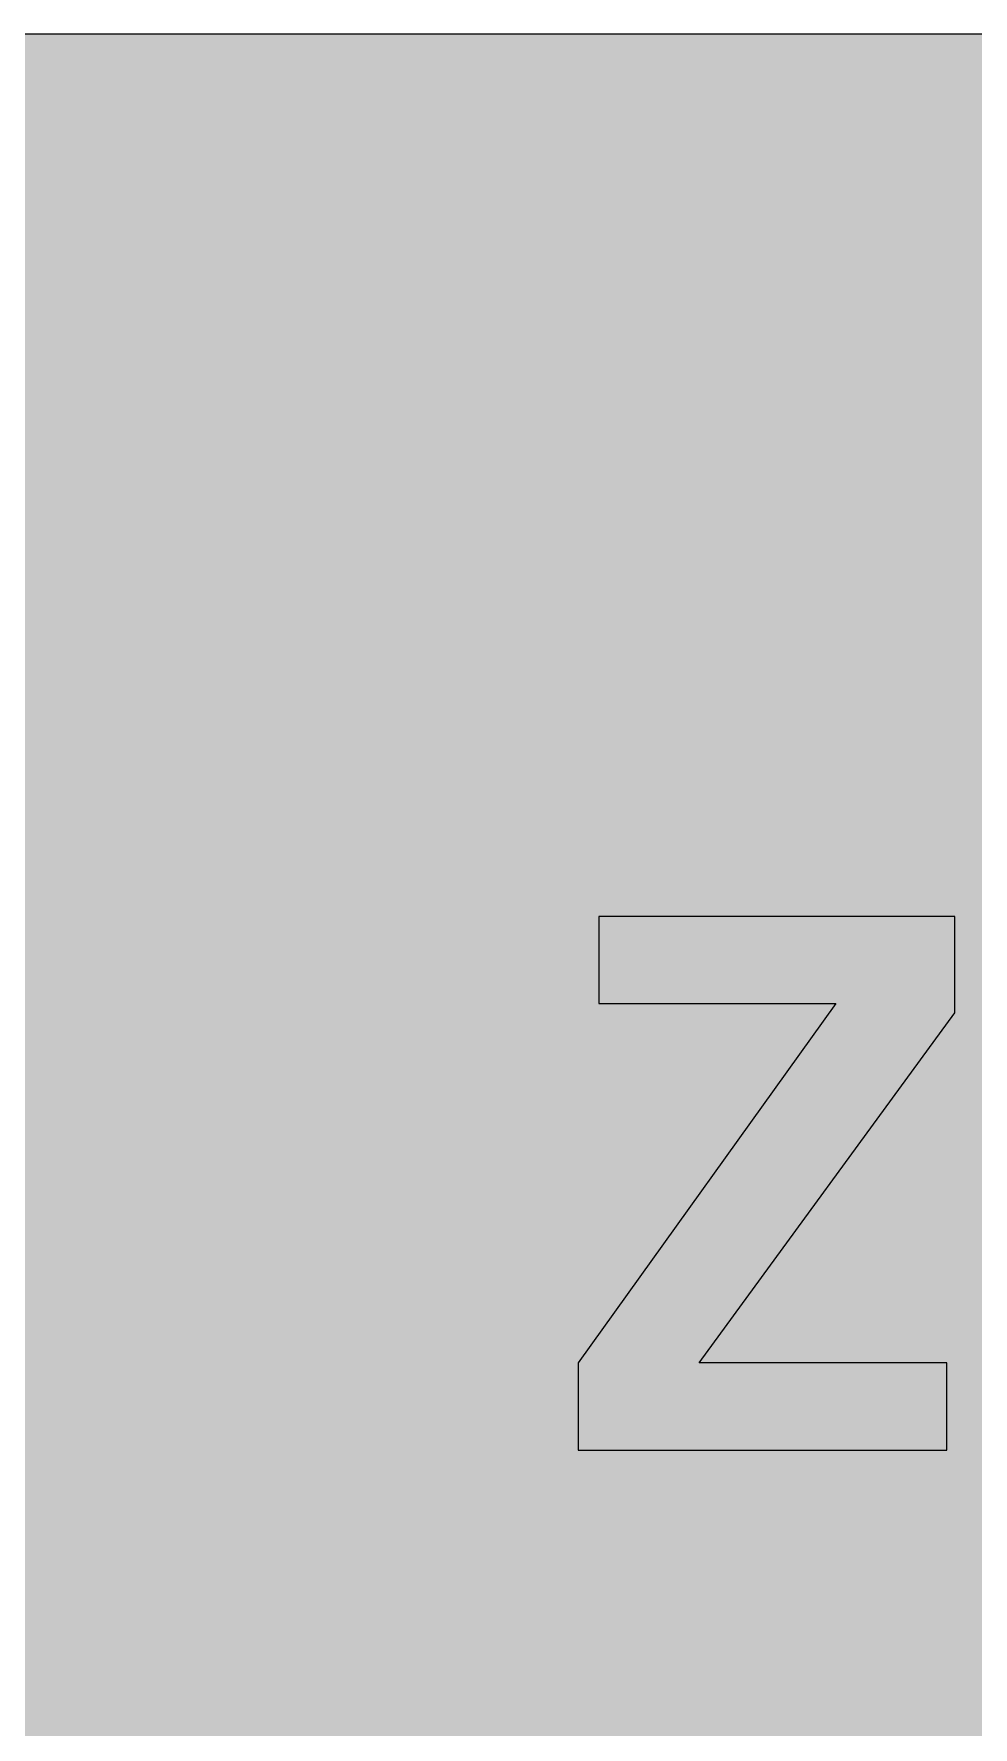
# Model space of a CAD drawing. Header units: millimetres. Extents: x 0 to 212, y 0 to 116.
# Drawn here: x 51.1 to 83.4, y 58.3 to 116.5 of the extents above; entities that cross this region are included whole.
import ezdxf

# ---------------------------------------------------------------- set-up
doc = ezdxf.new("R2010")
doc.units = ezdxf.units.MM

msp = doc.modelspace()

# ---------------------------------------------------------------- hatches: boundary and pattern name
for color, points in [(254, [(14.1633, 0.0536), (13.9878, 0.0533), (13.8125, 0.0559), (13.6373, 0.061), (13.462, 0.0686), (13.2893, 0.0787), (13.114, 0.0914), (12.9413, 0.1041), (12.7686, 0.1219), (12.5959, 0.1397), (12.4231, 0.16), (12.2504, 0.1829), (12.0777, 0.2057), (11.9075, 0.2337), (11.7373, 0.2616), (11.5672, 0.2921), (11.397, 0.3251), (11.2268, 0.3607), (11.0592, 0.3988), (10.8915, 0.4369), (10.7239, 0.4775), (10.5562, 0.5207), (10.3886, 0.5664), (10.2235, 0.6121), (10.0584, 0.6629), (9.8933, 0.7137), (9.7307, 0.7671), (9.5682, 0.8204), (9.4056, 0.8788), (9.2431, 0.9373), (9.083, 0.9982), (8.923, 1.0617), (8.763, 1.1252), (8.6055, 1.1938), (8.4455, 1.2624), (8.2906, 1.331), (8.1331, 1.4046), (7.9781, 1.4783), (7.8232, 1.5545), (7.6708, 1.6332), (7.5184, 1.7145), (7.366, 1.7958), (7.2161, 1.8796), (7.0663, 1.966), (6.919, 2.0523), (6.7716, 2.1438), (6.6243, 2.2352), (6.4795, 2.3266), (6.3348, 2.4232), (6.19, 2.5197), (6.0477, 2.6187), (5.908, 2.7178), (5.7683, 2.8194), (5.6286, 2.9235), (5.4915, 3.0302), (5.3543, 3.1369), (5.2197, 3.2461), (5.0851, 3.3579), (4.953, 3.4722), (4.8209, 3.5865), (4.6914, 3.7033), (4.5644, 3.8202), (4.4348, 3.9395), (4.3104, 4.0615), (4.1859, 4.1859), (4.0615, 4.3104), (3.9395, 4.4348), (3.8202, 4.5618), (3.7033, 4.6914), (3.5865, 4.8209), (3.4722, 4.953), (3.3579, 5.0851), (3.2487, 5.2197), (3.1369, 5.3543), (3.0302, 5.4915), (2.9235, 5.6286), (2.8194, 5.7683), (2.7178, 5.908), (2.6187, 6.0477), (2.5197, 6.19), (2.4232, 6.3348), (2.3266, 6.477), (2.2352, 6.6243), (2.1438, 6.7691), (2.0523, 6.919), (1.966, 7.0663), (1.8796, 7.2161), (1.7958, 7.366), (1.7145, 7.5184), (1.6332, 7.6708), (1.5545, 7.8232), (1.4783, 7.9781), (1.4046, 8.1331), (1.331, 8.2906), (1.2598, 8.4455), (1.1913, 8.603), (1.1252, 8.763), (1.0592, 8.923), (0.9982, 9.083), (0.9373, 9.2431), (0.8763, 9.4056), (0.8204, 9.5682), (0.7645, 9.7307), (0.7112, 9.8933), (0.6604, 10.0584), (0.6121, 10.2235), (0.5639, 10.3911), (0.5207, 10.5562), (0.4775, 10.7239), (0.4343, 10.8915), (0.3962, 11.0592), (0.3607, 11.2268), (0.3251, 11.397), (0.2921, 11.5672), (0.2616, 11.7373), (0.2311, 11.9075), (0.2057, 12.0802), (0.1803, 12.2504), (0.1575, 12.4231), (0.1372, 12.5959), (0.1194, 12.7686), (0.1041, 12.9413), (0.0889, 13.1166), (0.0787, 13.2893), (0.0686, 13.4645), (0.061, 13.6373), (0.0559, 13.8125), (0.0508, 13.9878), (0.0508, 14.163), (0.0522, 102.3592), (0.0508, 102.5322), (0.0559, 102.7074), (0.061, 102.8827), (0.0686, 103.058), (0.0787, 103.2307), (0.0889, 103.4059), (0.1041, 103.5787), (0.1194, 103.7514), (0.1372, 103.9241), (0.1575, 104.0968), (0.1803, 104.2695), (0.2057, 104.4423), (0.2311, 104.6124), (0.2616, 104.7826), (0.2921, 104.9528), (0.3251, 105.123), (0.3607, 105.2932), (0.3962, 105.4608), (0.4343, 105.6284), (0.4775, 105.7961), (0.5207, 105.9637), (0.5639, 106.1314), (0.6121, 106.2965), (0.6604, 106.4616), (0.7112, 106.6267), (0.7645, 106.7892), (0.8204, 106.9518), (0.8763, 107.1143), (0.9373, 107.2769), (0.9982, 107.4369), (1.0592, 107.5969), (1.1252, 107.757), (1.1913, 107.9144), (1.2598, 108.0745), (1.331, 108.2294), (1.4046, 108.3869), (1.4783, 108.5418), (1.5545, 108.6968), (1.6332, 108.8492), (1.7145, 109.0016), (1.7958, 109.154), (1.8796, 109.3038), (1.966, 109.4537), (2.0523, 109.601), (2.1438, 109.7483), (2.2352, 109.8956), (2.3266, 110.0404), (2.4232, 110.1852), (2.5197, 110.33), (2.6187, 110.4722), (2.7178, 110.6119), (2.8194, 110.7516), (2.9235, 110.8913), (3.0302, 111.0285), (3.1369, 111.1656), (3.2487, 111.3003), (3.3579, 111.4349), (3.4722, 111.567), (3.5865, 111.699), (3.7033, 111.8286), (3.8202, 111.9556), (3.9395, 112.0851), (4.0615, 112.2096), (4.1859, 112.334), (4.3104, 112.4585), (4.4348, 112.5804), (4.5644, 112.6998), (4.6914, 112.8166), (4.8209, 112.9335), (4.953, 113.0478), (5.0851, 113.1621), (5.2197, 113.2713), (5.3543, 113.3831), (5.4915, 113.4897), (5.6286, 113.5964), (5.7683, 113.7006), (5.908, 113.8022), (6.0477, 113.9012), (6.19, 114.0003), (6.3348, 114.0968), (6.4795, 114.1933), (6.6243, 114.2848), (6.7716, 114.3762), (6.919, 114.4676), (7.0663, 114.554), (7.2161, 114.6404), (7.366, 114.7242), (7.5184, 114.8055), (7.6708, 114.8867), (7.8232, 114.9655), (7.9781, 115.0417), (8.1331, 115.1153), (8.2906, 115.189), (8.4455, 115.2601), (8.6055, 115.3287), (8.763, 115.3947), (8.923, 115.4608), (9.083, 115.5217), (9.2431, 115.5827), (9.4056, 115.6437), (9.5682, 115.6995), (9.7307, 115.7554), (9.8933, 115.8088), (10.0584, 115.8596), (10.2235, 115.9078), (10.3886, 115.9561), (10.5562, 115.9993), (10.7239, 116.0424), (10.8915, 116.0856), (11.0592, 116.1237), (11.2268, 116.1593), (11.397, 116.1948), (11.5672, 116.2279), (11.7373, 116.2583), (11.9075, 116.2888), (12.0777, 116.3142), (12.2504, 116.3396), (12.4231, 116.3625), (12.5959, 116.3828), (12.7686, 116.4006), (12.9413, 116.4158), (13.114, 116.4311), (13.2893, 116.4412), (13.462, 116.4514), (13.6373, 116.459), (13.8125, 116.4641), (13.9878, 116.4692), (14.163, 116.4692), (197.6078, 116.4703), (197.7822, 116.4692), (197.9574, 116.4641), (198.1327, 116.459), (198.3054, 116.4514), (198.4807, 116.4412), (198.6534, 116.4311), (198.8287, 116.4158), (199.0014, 116.4006), (199.1741, 116.3828), (199.3468, 116.3625), (199.5195, 116.3396), (199.6897, 116.3142), (199.8624, 116.2888), (200.0326, 116.2583), (200.2028, 116.2279), (200.373, 116.1948), (200.5432, 116.1593), (200.7108, 116.1237), (200.8784, 116.0856), (201.0461, 116.0424), (201.2137, 115.9993), (201.3788, 115.9561), (201.5465, 115.9078), (201.7116, 115.8596), (201.8767, 115.8088), (202.0392, 115.7554), (202.2018, 115.6995), (202.3643, 115.6437), (202.5269, 115.5827), (202.6869, 115.5217), (202.8469, 115.4608), (203.007, 115.3947), (203.167, 115.3287), (203.3245, 115.2601), (203.4794, 115.189), (203.6369, 115.1153), (203.7918, 115.0417), (203.9468, 114.9655), (204.0992, 114.8867), (204.2516, 114.8055), (204.404, 114.7242), (204.5538, 114.6404), (204.7037, 114.554), (204.8535, 114.4676), (205.0009, 114.3762), (205.1456, 114.2848), (205.293, 114.1933), (205.4352, 114.0968), (205.58, 114.0003), (205.7222, 113.9012), (205.8619, 113.8022), (206.0016, 113.7006), (206.1413, 113.5964), (206.2785, 113.4897), (206.4156, 113.3831), (206.5503, 113.2713), (206.6849, 113.1621), (206.817, 113.0478), (206.949, 112.9335), (207.0786, 112.8166), (207.2081, 112.6998), (207.3351, 112.5804), (207.4596, 112.4585), (207.584, 112.334), (207.7085, 112.2096), (207.8304, 112.0851), (207.9498, 111.9556), (208.0666, 111.8286), (208.1835, 111.699), (208.2978, 111.567), (208.4121, 111.4349), (208.5238, 111.3003), (208.6331, 111.1656), (208.7397, 111.0285), (208.8464, 110.8913), (208.9506, 110.7516), (209.0522, 110.6119), (209.1512, 110.4722), (209.2503, 110.33), (209.3468, 110.1852), (209.4433, 110.0404), (209.5348, 109.8956), (209.6262, 109.7483), (209.7176, 109.601), (209.804, 109.4537), (209.8904, 109.3038), (209.9742, 109.154), (210.0555, 109.0016), (210.1367, 108.8492), (210.2155, 108.6968), (210.2917, 108.5418), (210.3653, 108.3869), (210.439, 108.2294), (210.5076, 108.0745), (210.5762, 107.9144), (210.6447, 107.757), (210.7082, 107.5969), (210.7717, 107.4369), (210.8327, 107.2769), (210.8911, 107.1143), (210.9495, 106.9518), (211.0029, 106.7892), (211.0562, 106.6267), (211.107, 106.4616), (211.1578, 106.2965), (211.2035, 106.1314), (211.2493, 105.9637), (211.2924, 105.7961), (211.3331, 105.6284), (211.3712, 105.4608), (211.4093, 105.2932), (211.4448, 105.123), (211.4779, 104.9528), (211.5083, 104.7826), (211.5363, 104.6124), (211.5642, 104.4423), (211.5871, 104.2695), (211.6099, 104.0968), (211.6303, 103.9241), (211.648, 103.7514), (211.6658, 103.5787), (211.6785, 103.4059), (211.6912, 103.2307), (211.7014, 103.058), (211.709, 102.8827), (211.7141, 102.7074), (211.7166, 102.5322), (211.7166, 102.3569), (211.7189, 14.1647), (211.7166, 13.9878), (211.7141, 13.8125), (211.709, 13.6373), (211.7014, 13.4645), (211.6912, 13.2893), (211.6785, 13.1166), (211.6658, 12.9413), (211.648, 12.7686), (211.6303, 12.5959), (211.6099, 12.4231), (211.5871, 12.2504), (211.5642, 12.0802), (211.5363, 11.9075), (211.5083, 11.7373), (211.4779, 11.5672), (211.4448, 11.397), (211.4093, 11.2268), (211.3712, 11.0592), (211.3331, 10.8915), (211.2924, 10.7239), (211.2493, 10.5562), (211.2035, 10.3911), (211.1578, 10.2235), (211.107, 10.0584), (211.0562, 9.8933), (211.0029, 9.7307), (210.9495, 9.5682), (210.8911, 9.4056), (210.8327, 9.2431), (210.7717, 9.083), (210.7082, 8.923), (210.6447, 8.763), (210.5762, 8.603), (210.5076, 8.4455), (210.439, 8.2906), (210.3653, 8.1331), (210.2917, 7.9781), (210.2155, 7.8232), (210.1367, 7.6708), (210.0555, 7.5184), (209.9742, 7.366), (209.8904, 7.2161), (209.804, 7.0663), (209.7176, 6.919), (209.6262, 6.7691), (209.5348, 6.6243), (209.4433, 6.477), (209.3468, 6.3348), (209.2503, 6.19), (209.1512, 6.0477), (209.0522, 5.908), (208.9506, 5.7683), (208.8464, 5.6286), (208.7397, 5.4915), (208.6331, 5.3543), (208.5238, 5.2197), (208.4121, 5.0851), (208.2978, 4.953), (208.1835, 4.8209), (208.0666, 4.6914), (207.9498, 4.5618), (207.8304, 4.4348), (207.7085, 4.3104), (207.584, 4.1859), (207.4596, 4.0615), (207.3351, 3.9395), (207.2081, 3.8202), (207.0786, 3.7033), (206.949, 3.5865), (206.817, 3.4722), (206.6849, 3.3579), (206.5503, 3.2461), (206.4156, 3.1369), (206.2785, 3.0302), (206.1413, 2.9235), (206.0016, 2.8194), (205.8619, 2.7178), (205.7222, 2.6187), (205.58, 2.5197), (205.4352, 2.4232), (205.293, 2.3266), (205.1456, 2.2352), (205.0009, 2.1438), (204.8535, 2.0523), (204.7037, 1.966), (204.5538, 1.8796), (204.404, 1.7958), (204.2516, 1.7145), (204.0992, 1.6332), (203.9468, 1.5545), (203.7918, 1.4783), (203.6369, 1.4046), (203.4794, 1.331), (203.3245, 1.2624), (203.167, 1.1938), (203.007, 1.1252), (202.8469, 1.0617), (202.6869, 0.9982), (202.5269, 0.9373), (202.3643, 0.8788), (202.2018, 0.8204), (202.0392, 0.7671), (201.8767, 0.7137), (201.7116, 0.6629), (201.5465, 0.6121), (201.3788, 0.5664), (201.2137, 0.5207), (201.0461, 0.4775), (200.8784, 0.4369), (200.7108, 0.3988), (200.5432, 0.3607), (200.373, 0.3251), (200.2028, 0.2921), (200.0326, 0.2616), (199.8624, 0.2337), (199.6897, 0.2057), (199.5195, 0.1829), (199.3468, 0.16), (199.1741, 0.1397), (199.0014, 0.1219), (198.8287, 0.1041), (198.6534, 0.0914), (198.4807, 0.0787), (198.3054, 0.0686), (198.1327, 0.061), (197.9574, 0.0559), (197.7822, 0.0533), (197.6069, 0.0533)]), (59, [(82.7624, 82.8142), (82.7624, 86.13), (70.5196, 86.13), (70.5196, 83.1328), (78.6694, 83.1328), (69.814, 70.7856), (69.814, 67.787), (82.4798, 67.787), (82.4798, 70.7856), (73.9771, 70.7856)])]:
    msp.add_hatch(color=color).paths.add_polyline_path(points)
h = msp.add_hatch(color=59)
h.paths.add_polyline_path([(14.1633, 3.5814), (13.8887, 3.5839), (13.6169, 3.5941), (13.3477, 3.6119), (13.081, 3.6347), (12.8143, 3.6652), (12.5501, 3.7008), (12.2885, 3.7465), (12.0294, 3.7948), (11.7729, 3.8506), (11.5164, 3.9141), (11.2649, 3.9827), (11.016, 4.0564), (10.7671, 4.1351), (10.5232, 4.2215), (10.2819, 4.3129), (10.0432, 4.412), (9.8069, 4.5161), (9.5733, 4.6228), (9.3447, 4.7371), (9.1186, 4.8565), (8.8951, 4.9809), (8.6741, 5.113), (8.4582, 5.2476), (8.2448, 5.3873), (8.0366, 5.5321), (7.8308, 5.682), (7.6276, 5.8369), (7.4295, 5.9969), (7.2365, 6.1595), (7.046, 6.3297), (6.8605, 6.5024), (6.6777, 6.6802), (6.5024, 6.8605), (6.3271, 7.046), (6.1595, 7.2365), (5.9969, 7.432), (5.8369, 7.6302), (5.682, 7.8308), (5.5321, 8.0366), (5.3873, 8.2448), (5.2451, 8.4582), (5.1105, 8.6741), (4.9809, 8.8951), (4.8565, 9.1186), (4.7371, 9.3447), (4.6228, 9.5758), (4.5136, 9.8069), (4.4094, 10.0432), (4.3129, 10.2819), (4.2215, 10.5232), (4.1351, 10.7696), (4.0538, 11.016), (3.9802, 11.2649), (3.9116, 11.5189), (3.8506, 11.7729), (3.7948, 12.0294), (3.744, 12.2911), (3.7008, 12.5527), (3.6627, 12.8143), (3.6322, 13.081), (3.6093, 13.3502), (3.5916, 13.6195), (3.5814, 13.8913), (3.5789, 14.163), (3.58, 102.3592), (3.5814, 102.6312), (3.5916, 102.903), (3.6093, 103.1723), (3.6322, 103.439), (3.6627, 103.7057), (3.7008, 103.9698), (3.744, 104.2314), (3.7948, 104.4905), (3.8506, 104.7471), (3.9116, 105.0036), (3.9802, 105.2551), (4.0538, 105.504), (4.1351, 105.7529), (4.2215, 105.9967), (4.3129, 106.238), (4.4094, 106.4768), (4.5136, 106.713), (4.6228, 106.9467), (4.7371, 107.1753), (4.8565, 107.4014), (4.9809, 107.6249), (5.1105, 107.8459), (5.2451, 108.0618), (5.3873, 108.2751), (5.5321, 108.4834), (5.682, 108.6891), (5.8369, 108.8923), (5.9969, 109.0905), (6.1595, 109.2835), (6.3271, 109.474), (6.5024, 109.6594), (6.6777, 109.8423), (6.8605, 110.0176), (7.046, 110.1928), (7.2365, 110.3605), (7.4295, 110.523), (7.6276, 110.683), (7.8308, 110.838), (8.0366, 110.9878), (8.2448, 111.1326), (8.4582, 111.2749), (8.6741, 111.4095), (8.8951, 111.539), (9.1186, 111.6635), (9.3447, 111.7829), (9.5733, 111.8972), (9.8069, 112.0064), (10.0432, 112.1105), (10.2819, 112.207), (10.5232, 112.2985), (10.7671, 112.3848), (11.016, 112.4661), (11.2649, 112.5398), (11.5164, 112.6084), (11.7729, 112.6693), (12.0294, 112.7252), (12.2885, 112.776), (12.5501, 112.8192), (12.8143, 112.8573), (13.081, 112.8878), (13.3477, 112.9106), (13.6169, 112.9284), (13.8887, 112.9386), (14.163, 112.9411), (197.6078, 112.9425), (197.8787, 112.9386), (198.1505, 112.9284), (198.4197, 112.9106), (198.689, 112.8878), (198.9557, 112.8573), (199.2173, 112.8192), (199.4789, 112.776), (199.7405, 112.7252), (199.9971, 112.6693), (200.2511, 112.6084), (200.5051, 112.5398), (200.754, 112.4661), (201.0004, 112.3848), (201.2467, 112.2985), (201.488, 112.207), (201.7268, 112.1105), (201.963, 112.0064), (202.1942, 111.8972), (202.4253, 111.7829), (202.6514, 111.6635), (202.8749, 111.539), (203.0959, 111.4095), (203.3118, 111.2749), (203.5251, 111.1326), (203.7334, 110.9878), (203.9391, 110.838), (204.1398, 110.683), (204.3379, 110.523), (204.5335, 110.3605), (204.724, 110.1928), (204.9094, 110.0176), (205.0898, 109.8423), (205.2676, 109.6594), (205.4403, 109.474), (205.6105, 109.2835), (205.773, 109.0905), (205.933, 108.8923), (206.088, 108.6891), (206.2378, 108.4834), (206.3826, 108.2751), (206.5223, 108.0618), (206.6569, 107.8459), (206.789, 107.6249), (206.9135, 107.4014), (207.0329, 107.1753), (207.1472, 106.9467), (207.2538, 106.713), (207.358, 106.4768), (207.457, 106.238), (207.5485, 105.9967), (207.6348, 105.7529), (207.7136, 105.504), (207.7872, 105.2551), (207.8558, 105.0036), (207.9193, 104.7471), (207.9752, 104.4905), (208.0235, 104.2314), (208.0692, 103.9698), (208.1047, 103.7057), (208.1352, 103.439), (208.1581, 103.1723), (208.1759, 102.903), (208.186, 102.6312), (208.1911, 102.3569), (208.1911, 14.1647), (208.186, 13.8913), (208.1759, 13.6195), (208.1581, 13.3502), (208.1352, 13.081), (208.1047, 12.8143), (208.0692, 12.5527), (208.0235, 12.2911), (207.9752, 12.0294), (207.9193, 11.7729), (207.8558, 11.5189), (207.7872, 11.2649), (207.7136, 11.016), (207.6348, 10.7696), (207.5485, 10.5232), (207.457, 10.2819), (207.358, 10.0432), (207.2538, 9.8069), (207.1472, 9.5758), (207.0329, 9.3447), (206.9135, 9.1186), (206.789, 8.8951), (206.6569, 8.6741), (206.5223, 8.4582), (206.3826, 8.2448), (206.2378, 8.0366), (206.088, 7.8308), (205.933, 7.6302), (205.773, 7.432), (205.6105, 7.2365), (205.4403, 7.046), (205.2676, 6.8605), (205.0898, 6.6802), (204.9094, 6.5024), (204.724, 6.3297), (204.5335, 6.1595), (204.3379, 5.9969), (204.1398, 5.8369), (203.9391, 5.682), (203.7334, 5.5321), (203.5251, 5.3873), (203.3118, 5.2476), (203.0959, 5.113), (202.8749, 4.9809), (202.6514, 4.8565), (202.4253, 4.7371), (202.1942, 4.6228), (201.963, 4.5161), (201.7268, 4.412), (201.488, 4.3129), (201.2467, 4.2215), (201.0004, 4.1351), (200.754, 4.0564), (200.5051, 3.9827), (200.2511, 3.9141), (199.9971, 3.8506), (199.7405, 3.7948), (199.4789, 3.7465), (199.2173, 3.7008), (198.9557, 3.6652), (198.689, 3.6347), (198.4197, 3.6119), (198.1505, 3.5941), (197.8787, 3.5839), (197.6069, 3.5789)])
h.paths.add_polyline_path([(14.1633, 8.8731), (14.0259, 8.8748), (13.8887, 8.8798), (13.7541, 8.8875), (13.622, 8.9002), (13.4874, 8.9154), (13.3553, 8.9332), (13.2258, 8.9535), (13.0962, 8.9789), (12.9667, 9.0068), (12.8397, 9.0373), (12.7127, 9.0729), (12.5882, 9.1084), (12.4663, 9.1491), (12.3419, 9.1923), (12.2225, 9.238), (12.1031, 9.2888), (11.9837, 9.3396), (11.8694, 9.3929), (11.7526, 9.4513), (11.6408, 9.5098), (11.5291, 9.5733), (11.4198, 9.6368), (11.3106, 9.7053), (11.2039, 9.7765), (11.0998, 9.8476), (10.9957, 9.9238), (10.8966, 10), (10.7975, 10.0787), (10.6985, 10.1625), (10.6045, 10.2464), (10.5105, 10.3327), (10.4216, 10.4216), (10.3327, 10.5131), (10.2464, 10.6045), (10.16, 10.701), (10.0787, 10.7975), (10, 10.8966), (9.9212, 10.9982), (9.8476, 11.0998), (9.7739, 11.2039), (9.7053, 11.3106), (9.6368, 11.4198), (9.5707, 11.5291), (9.5098, 11.6408), (9.4488, 11.7551), (9.3929, 11.8694), (9.337, 11.9863), (9.2862, 12.1031), (9.238, 12.2225), (9.1923, 12.3444), (9.1491, 12.4663), (9.1084, 12.5908), (9.0703, 12.7152), (9.0373, 12.8397), (9.0068, 12.9692), (8.9789, 13.0962), (8.9535, 13.2258), (8.9306, 13.3579), (8.9129, 13.4899), (8.8976, 13.622), (8.8849, 13.7566), (8.8773, 13.8913), (8.8722, 14.0259), (8.8697, 14.163), (8.8717, 102.3592), (8.8722, 102.4941), (8.8773, 102.6312), (8.8849, 102.7659), (8.8976, 102.8979), (8.9129, 103.0326), (8.9306, 103.1646), (8.9535, 103.2942), (8.9789, 103.4237), (9.0068, 103.5533), (9.0373, 103.6803), (9.0703, 103.8073), (9.1084, 103.9317), (9.1491, 104.0536), (9.1923, 104.1781), (9.238, 104.2975), (9.2862, 104.4169), (9.337, 104.5362), (9.3929, 104.6505), (9.4488, 104.7674), (9.5098, 104.8791), (9.5707, 104.9909), (9.6368, 105.1001), (9.7053, 105.2093), (9.7739, 105.316), (9.8476, 105.4202), (9.9212, 105.5243), (10, 105.6234), (10.0787, 105.7224), (10.16, 105.8215), (10.2464, 105.9155), (10.3327, 106.0094), (10.4216, 106.0983), (10.5105, 106.1872), (10.6045, 106.2736), (10.6985, 106.36), (10.7975, 106.4412), (10.8966, 106.52), (10.9957, 106.5987), (11.0998, 106.6724), (11.2039, 106.746), (11.3106, 106.8146), (11.4198, 106.8832), (11.5291, 106.9492), (11.6408, 107.0102), (11.7526, 107.0712), (11.8694, 107.127), (11.9837, 107.1829), (12.1031, 107.2337), (12.2225, 107.282), (12.3419, 107.3277), (12.4663, 107.3709), (12.5882, 107.4115), (12.7127, 107.4496), (12.8397, 107.4826), (12.9667, 107.5131), (13.0962, 107.5411), (13.2258, 107.5665), (13.3553, 107.5893), (13.4874, 107.6071), (13.622, 107.6223), (13.7541, 107.635), (13.8887, 107.6427), (14.0259, 107.6477), (14.163, 107.6503), (197.6078, 107.6508), (197.7441, 107.6477), (197.8787, 107.6427), (198.0133, 107.635), (198.1479, 107.6223), (198.28, 107.6071), (198.4121, 107.5893), (198.5442, 107.5665), (198.6737, 107.5411), (198.8007, 107.5131), (198.9303, 107.4826), (199.0547, 107.4496), (199.1792, 107.4115), (199.3036, 107.3709), (199.4256, 107.3277), (199.5475, 107.282), (199.6669, 107.2337), (199.7837, 107.1829), (199.9005, 107.127), (200.0148, 107.0712), (200.1291, 107.0102), (200.2409, 106.9492), (200.3501, 106.8832), (200.4593, 106.8146), (200.566, 106.746), (200.6702, 106.6724), (200.7718, 106.5987), (200.8734, 106.52), (200.9724, 106.4412), (201.0689, 106.36), (201.1655, 106.2736), (201.2569, 106.1872), (201.3483, 106.0983), (201.4372, 106.0094), (201.5236, 105.9155), (201.6074, 105.8215), (201.6912, 105.7224), (201.77, 105.6234), (201.8462, 105.5243), (201.9224, 105.4202), (201.9935, 105.316), (202.0646, 105.2093), (202.1332, 105.1001), (202.1967, 104.9909), (202.2602, 104.8791), (202.3186, 104.7674), (202.377, 104.6505), (202.4304, 104.5362), (202.4812, 104.4169), (202.532, 104.2975), (202.5777, 104.1781), (202.6209, 104.0536), (202.6615, 103.9317), (202.6971, 103.8073), (202.7326, 103.6803), (202.7631, 103.5533), (202.7911, 103.4237), (202.8165, 103.2942), (202.8368, 103.1646), (202.8546, 103.0326), (202.8698, 102.8979), (202.8825, 102.7659), (202.8901, 102.6312), (202.8952, 102.4941), (202.8977, 102.3569), (202.8994, 14.1647), (202.8952, 14.0259), (202.8901, 13.8913), (202.8825, 13.7566), (202.8698, 13.622), (202.8546, 13.4899), (202.8368, 13.3579), (202.8165, 13.2258), (202.7911, 13.0962), (202.7631, 12.9692), (202.7326, 12.8397), (202.6971, 12.7152), (202.6615, 12.5908), (202.6209, 12.4663), (202.5777, 12.3444), (202.532, 12.2225), (202.4812, 12.1031), (202.4304, 11.9863), (202.377, 11.8694), (202.3186, 11.7551), (202.2602, 11.6408), (202.1967, 11.5291), (202.1332, 11.4198), (202.0646, 11.3106), (201.9935, 11.2039), (201.9224, 11.0998), (201.8462, 10.9982), (201.77, 10.8966), (201.6912, 10.7975), (201.6074, 10.701), (201.5236, 10.6045), (201.4372, 10.5131), (201.3483, 10.4216), (201.2569, 10.3327), (201.1655, 10.2464), (201.0689, 10.1625), (200.9724, 10.0787), (200.8734, 10), (200.7718, 9.9238), (200.6702, 9.8476), (200.566, 9.7765), (200.4593, 9.7053), (200.3501, 9.6368), (200.2409, 9.5733), (200.1291, 9.5098), (200.0148, 9.4513), (199.9005, 9.3929), (199.7837, 9.3396), (199.6669, 9.2888), (199.5475, 9.238), (199.4256, 9.1923), (199.3036, 9.1491), (199.1792, 9.1084), (199.0547, 9.0729), (198.9303, 9.0373), (198.8007, 9.0068), (198.6737, 8.9789), (198.5442, 8.9535), (198.4121, 8.9332), (198.28, 8.9154), (198.1479, 8.9002), (198.0133, 8.8875), (197.8787, 8.8798), (197.7441, 8.8748), (197.6069, 8.8722)], flags=16)
h = msp.add_hatch(color=59)
edge = h.paths.add_edge_path()
edge.add_line((60.6418, 70.3266), (60.5104, 70.325))
edge.add_line((60.5104, 70.325), (60.3809, 70.3275))
edge.add_line((60.3809, 70.3275), (60.2539, 70.3301))
edge.add_line((60.2539, 70.3301), (60.1294, 70.3351))
edge.add_line((60.1294, 70.3351), (60.005, 70.3402))
edge.add_line((60.005, 70.3402), (59.883, 70.3478))
edge.add_line((59.883, 70.3478), (59.7611, 70.3555))
edge.add_line((59.7611, 70.3555), (59.6417, 70.3656))
edge.add_line((59.6417, 70.3656), (59.5224, 70.3783))
edge.add_line((59.5224, 70.3783), (59.4081, 70.391))
edge.add_line((59.4081, 70.391), (59.2912, 70.4063))
edge.add_line((59.2912, 70.4063), (59.1795, 70.424))
edge.add_line((59.1795, 70.424), (59.0652, 70.4444))
edge.add_line((59.0652, 70.4444), (58.9559, 70.4647))
edge.add_line((58.9559, 70.4647), (58.8467, 70.4901))
edge.add_line((58.8467, 70.4901), (58.74, 70.5155))
edge.add_line((58.74, 70.5155), (58.6359, 70.5434))
edge.add_line((58.6359, 70.5434), (58.5318, 70.5739))
edge.add_line((58.5318, 70.5739), (58.4302, 70.6069))
edge.add_line((58.4302, 70.6069), (58.3286, 70.6399))
edge.add_line((58.3286, 70.6399), (58.2295, 70.678))
edge.add_line((58.2295, 70.678), (58.133, 70.7187))
edge.add_line((58.133, 70.7187), (58.039, 70.7619))
edge.add_line((58.039, 70.7619), (57.945, 70.8076))
edge.add_line((57.945, 70.8076), (57.8536, 70.8584))
edge.add_line((57.8536, 70.8584), (57.7647, 70.9092))
edge.add_line((57.7647, 70.9092), (57.6758, 70.9651))
edge.add_line((57.6758, 70.9651), (57.5894, 71.0209))
edge.add_line((57.5894, 71.0209), (57.5056, 71.0844))
edge.add_line((57.5056, 71.0844), (57.4218, 71.1479))
edge.add_line((57.4218, 71.1479), (57.343, 71.214))
edge.add_line((57.343, 71.214), (57.2643, 71.2851))
edge.add_line((57.2643, 71.2851), (57.1856, 71.3613))
edge.add_line((57.1856, 71.3613), (57.1119, 71.44))
edge.add_line((57.1119, 71.44), (57.0382, 71.5213))
edge.add_line((57.0382, 71.5213), (56.9671, 71.6051))
edge.add_line((56.9671, 71.6051), (56.8985, 71.694))
edge.add_line((56.8985, 71.694), (56.8325, 71.788))
edge.add_line((56.8325, 71.788), (56.7665, 71.8845))
edge.add_line((56.7665, 71.8845), (56.7055, 71.9861))
edge.add_line((56.7055, 71.9861), (56.6445, 72.0903))
edge.add_line((56.6445, 72.0903), (56.5836, 72.1995))
edge.add_line((56.5836, 72.1995), (56.5277, 72.3113))
edge.add_line((56.5277, 72.3113), (56.4744, 72.4306))
edge.add_line((56.4744, 72.4306), (56.421, 72.5526))
edge.add_line((56.421, 72.5526), (56.3702, 72.677))
edge.add_line((56.3702, 72.677), (56.322, 72.8091))
edge.add_line((56.322, 72.8091), (56.2762, 72.9437))
edge.add_line((56.2762, 72.9437), (56.2331, 73.0834))
edge.add_line((56.2331, 73.0834), (56.1899, 73.2282))
edge.add_line((56.1899, 73.2282), (56.1518, 73.3781))
edge.add_line((56.1518, 73.3781), (56.1137, 73.533))
edge.add_line((56.1137, 73.533), (56.0781, 73.693))
edge.add_line((56.0781, 73.693), (56.0451, 73.8556))
edge.add_line((56.0451, 73.8556), (56.0146, 74.0258))
edge.add_line((56.0146, 74.0258), (55.9867, 74.201))
edge.add_line((55.9867, 74.201), (55.9613, 74.3814))
edge.add_line((55.9613, 74.3814), (55.9359, 74.5668))
edge.add_line((55.9359, 74.5668), (55.9156, 74.7573))
edge.add_line((55.9156, 74.7573), (55.8952, 74.9529))
edge.add_line((55.8952, 74.9529), (55.88, 75.1535))
edge.add_line((55.88, 75.1535), (55.8648, 75.3618))
edge.add_line((55.8648, 75.3618), (55.8521, 75.5752))
edge.add_line((55.8521, 75.5752), (55.8444, 75.7936))
edge.add_line((55.8444, 75.7936), (66.8154, 75.7947))
edge.add_line((66.8154, 75.7947), (66.8154, 77.8051))
edge.add_line((66.8154, 77.8051), (66.8122, 78.0466))
edge.add_line((66.8122, 78.0466), (66.8096, 78.2879))
edge.add_line((66.8096, 78.2879), (66.802, 78.5266))
edge.add_line((66.802, 78.5266), (66.7944, 78.7629))
edge.add_line((66.7944, 78.7629), (66.7817, 78.994))
edge.add_line((66.7817, 78.994), (66.769, 79.2251))
edge.add_line((66.769, 79.2251), (66.7512, 79.4512))
edge.add_line((66.7512, 79.4512), (66.7334, 79.6747))
edge.add_line((66.7334, 79.6747), (66.7106, 79.8982))
edge.add_line((66.7106, 79.8982), (66.6852, 80.1167))
edge.add_line((66.6852, 80.1167), (66.6572, 80.33))
edge.add_line((66.6572, 80.33), (66.6242, 80.5434))
edge.add_line((66.6242, 80.5434), (66.5912, 80.7542))
edge.add_line((66.5912, 80.7542), (66.5531, 80.96))
edge.add_line((66.5531, 80.96), (66.5124, 81.1632))
edge.add_line((66.5124, 81.1632), (66.4693, 81.3613))
edge.add_line((66.4693, 81.3613), (66.4235, 81.5594))
edge.add_line((66.4235, 81.5594), (66.3727, 81.7524))
edge.add_line((66.3727, 81.7524), (66.3194, 81.9429))
edge.add_line((66.3194, 81.9429), (66.2635, 82.1309))
edge.add_line((66.2635, 82.1309), (66.2026, 82.3138))
edge.add_line((66.2026, 82.3138), (66.1391, 82.4941))
edge.add_line((66.1391, 82.4941), (66.073, 82.6719))
edge.add_line((66.073, 82.6719), (66.0019, 82.8446))
edge.add_line((66.0019, 82.8446), (65.9282, 83.0148))
edge.add_line((65.9282, 83.0148), (65.8495, 83.1799))
edge.add_line((65.8495, 83.1799), (65.7682, 83.3425))
edge.add_line((65.7682, 83.3425), (65.6819, 83.5025))
edge.add_line((65.6819, 83.5025), (65.593, 83.6574))
edge.add_line((65.593, 83.6574), (65.499, 83.8098))
edge.add_line((65.499, 83.8098), (65.4025, 83.9572))
edge.add_line((65.4025, 83.9572), (65.3009, 84.1019))
edge.add_line((65.3009, 84.1019), (65.1967, 84.2416))
edge.add_line((65.1967, 84.2416), (65.0875, 84.3763))
edge.add_line((65.0875, 84.3763), (64.9757, 84.5109))
edge.add_line((64.9757, 84.5109), (64.8564, 84.6379))
edge.add_line((64.8564, 84.6379), (64.737, 84.7623))
edge.add_line((64.737, 84.7623), (64.61, 84.8843))
edge.add_line((64.61, 84.8843), (64.4804, 85.0011))
edge.add_line((64.4804, 85.0011), (64.3458, 85.1129))
edge.add_line((64.3458, 85.1129), (64.2061, 85.2221))
edge.add_line((64.2061, 85.2221), (64.0639, 85.3262))
edge.add_line((64.0639, 85.3262), (63.9166, 85.4253))
edge.add_line((63.9166, 85.4253), (63.7642, 85.5218))
edge.add_line((63.7642, 85.5218), (63.6067, 85.6107))
edge.add_line((63.6067, 85.6107), (63.4467, 85.6996))
edge.add_line((63.4467, 85.6996), (63.279, 85.7809))
edge.add_line((63.279, 85.7809), (63.1088, 85.8596))
edge.add_line((63.1088, 85.8596), (62.9336, 85.9333))
edge.add_line((62.9336, 85.9333), (62.7532, 86.0019))
edge.add_line((62.7532, 86.0019), (62.5678, 86.0679))
edge.add_line((62.5678, 86.0679), (62.3773, 86.1289))
edge.add_line((62.3773, 86.1289), (62.1817, 86.1847))
edge.add_line((62.1817, 86.1847), (61.9811, 86.2355))
edge.add_line((61.9811, 86.2355), (61.7753, 86.2813))
edge.add_line((61.7753, 86.2813), (61.5645, 86.3219))
edge.add_line((61.5645, 86.3219), (61.3486, 86.36))
edge.add_line((61.3486, 86.36), (61.1276, 86.393))
edge.add_line((61.1276, 86.393), (60.9016, 86.4184))
edge.add_line((60.9016, 86.4184), (60.6704, 86.4413))
edge.add_line((60.6704, 86.4413), (60.4317, 86.4591))
edge.add_line((60.4317, 86.4591), (60.1904, 86.4718))
edge.add_line((60.1904, 86.4718), (59.9415, 86.4794))
edge.add_line((59.9415, 86.4794), (59.6875, 86.4819))
edge.add_line((59.6875, 86.4819), (59.4563, 86.4794))
edge.add_line((59.4563, 86.4794), (59.2303, 86.4718))
edge.add_line((59.2303, 86.4718), (59.0067, 86.4591))
edge.add_line((59.0067, 86.4591), (58.7858, 86.4413))
edge.add_line((58.7858, 86.4413), (58.5699, 86.421))
edge.add_line((58.5699, 86.421), (58.3565, 86.393))
edge.add_line((58.3565, 86.393), (58.1457, 86.3625))
edge.add_line((58.1457, 86.3625), (57.9399, 86.3244))
edge.add_line((57.9399, 86.3244), (57.7393, 86.2838))
edge.add_line((57.7393, 86.2838), (57.5412, 86.2355))
edge.add_line((57.5412, 86.2355), (57.3456, 86.1847))
edge.add_line((57.3456, 86.1847), (57.1551, 86.1289))
edge.add_line((57.1551, 86.1289), (56.9671, 86.0679))
edge.add_line((56.9671, 86.0679), (56.7842, 86.0019))
edge.add_line((56.7842, 86.0019), (56.6039, 85.9307))
edge.add_line((56.6039, 85.9307), (56.4286, 85.8571))
edge.add_line((56.4286, 85.8571), (56.2559, 85.7758))
edge.add_line((56.2559, 85.7758), (56.0857, 85.6894))
edge.add_line((56.0857, 85.6894), (55.9206, 85.6005))
edge.add_line((55.9206, 85.6005), (55.7581, 85.5066))
edge.add_line((55.7581, 85.5066), (55.6006, 85.405))
edge.add_line((55.6006, 85.405), (55.4457, 85.3008))
edge.add_line((55.4457, 85.3008), (55.2958, 85.1916))
edge.add_line((55.2958, 85.1916), (55.1485, 85.0773))
edge.add_line((55.1485, 85.0773), (55.0037, 84.9579))
edge.add_line((55.0037, 84.9579), (54.864, 84.8335))
edge.add_line((54.864, 84.8335), (54.7294, 84.7065))
edge.add_line((54.7294, 84.7065), (54.5948, 84.5718))
edge.add_line((54.5948, 84.5718), (54.4678, 84.4347))
edge.add_line((54.4678, 84.4347), (54.3408, 84.2899))
edge.add_line((54.3408, 84.2899), (54.2214, 84.1426))
edge.add_line((54.2214, 84.1426), (54.102, 83.9902))
edge.add_line((54.102, 83.9902), (53.9877, 83.8327))
edge.add_line((53.9877, 83.8327), (53.8759, 83.6701))
edge.add_line((53.8759, 83.6701), (53.7693, 83.505))
edge.add_line((53.7693, 83.505), (53.6677, 83.3323))
edge.add_line((53.6677, 83.3323), (53.5661, 83.1571))
edge.add_line((53.5661, 83.1571), (53.4695, 82.9742))
edge.add_line((53.4695, 82.9742), (53.3781, 82.7888))
edge.add_line((53.3781, 82.7888), (53.2892, 82.5983))
edge.add_line((53.2892, 82.5983), (53.2054, 82.4027))
edge.add_line((53.2054, 82.4027), (53.1216, 82.202))
edge.add_line((53.1216, 82.202), (53.0454, 81.9963))
edge.add_line((53.0454, 81.9963), (52.9692, 81.788))
edge.add_line((52.9692, 81.788), (52.9006, 81.5721))
edge.add_line((52.9006, 81.5721), (52.832, 81.3537))
edge.add_line((52.832, 81.3537), (52.7685, 81.1301))
edge.add_line((52.7685, 81.1301), (52.7101, 80.9015))
edge.add_line((52.7101, 80.9015), (52.6542, 80.6679))
edge.add_line((52.6542, 80.6679), (52.6009, 80.4291))
edge.add_line((52.6009, 80.4291), (52.5526, 80.1878))
edge.add_line((52.5526, 80.1878), (52.5069, 79.9389))
edge.add_line((52.5069, 79.9389), (52.4637, 79.6874))
edge.add_line((52.4637, 79.6874), (52.4256, 79.4309))
edge.add_line((52.4256, 79.4309), (52.3926, 79.1693))
edge.add_line((52.3926, 79.1693), (52.3621, 78.9026))
edge.add_line((52.3621, 78.9026), (52.3342, 78.6333))
edge.add_line((52.3342, 78.6333), (52.3113, 78.3565))
edge.add_line((52.3113, 78.3565), (52.291, 78.0771))
edge.add_line((52.291, 78.0771), (52.2757, 77.7926))
edge.add_line((52.2757, 77.7926), (52.263, 77.503))
edge.add_line((52.263, 77.503), (52.2529, 77.2084))
edge.add_line((52.2529, 77.2084), (52.2478, 76.9087))
edge.add_line((52.2478, 76.9087), (52.2453, 76.6039))
edge.add_line((52.2453, 76.6039), (52.2478, 76.261))
edge.add_line((52.2478, 76.261), (52.258, 75.9282))
edge.add_line((52.258, 75.9282), (52.2707, 75.6006))
edge.add_line((52.2707, 75.6006), (52.291, 75.2805))
edge.add_line((52.291, 75.2805), (52.3164, 74.9706))
edge.add_line((52.3164, 74.9706), (52.3469, 74.6684))
edge.add_line((52.3469, 74.6684), (52.3824, 74.3712))
edge.add_line((52.3824, 74.3712), (52.4231, 74.0842))
edge.add_line((52.4231, 74.0842), (52.4688, 73.8048))
edge.add_line((52.4688, 73.8048), (52.5221, 73.5305))
edge.add_line((52.5221, 73.5305), (52.578, 73.2663))
edge.add_line((52.578, 73.2663), (52.639, 73.0072))
edge.add_line((52.639, 73.0072), (52.7025, 72.7558))
edge.add_line((52.7025, 72.7558), (52.7736, 72.5119))
edge.add_line((52.7736, 72.5119), (52.8498, 72.2757))
edge.add_line((52.8498, 72.2757), (52.9285, 72.0471))
edge.add_line((52.9285, 72.0471), (53.0123, 71.8236))
edge.add_line((53.0123, 71.8236), (53.1012, 71.6077))
edge.add_line((53.1012, 71.6077), (53.1927, 71.3969))
edge.add_line((53.1927, 71.3969), (53.2892, 71.1962))
edge.add_line((53.2892, 71.1962), (53.3908, 70.9981))
edge.add_line((53.3908, 70.9981), (53.4949, 70.8076))
edge.add_line((53.4949, 70.8076), (53.6042, 70.6247))
edge.add_line((53.6042, 70.6247), (53.7159, 70.4469))
edge.add_line((53.7159, 70.4469), (53.8328, 70.2767))
edge.add_line((53.8328, 70.2767), (53.9521, 70.1116))
edge.add_line((53.9521, 70.1116), (54.0741, 69.9516))
edge.add_line((54.0741, 69.9516), (54.2011, 69.7967))
edge.add_line((54.2011, 69.7967), (54.3306, 69.6493))
edge.add_line((54.3306, 69.6493), (54.4652, 69.5071))
edge.add_line((54.4652, 69.5071), (54.6024, 69.3725))
edge.add_line((54.6024, 69.3725), (54.7421, 69.2404))
edge.add_line((54.7421, 69.2404), (54.8843, 69.1159))
edge.add_line((54.8843, 69.1159), (55.0291, 68.9966))
edge.add_line((55.0291, 68.9966), (55.179, 68.8797))
edge.add_line((55.179, 68.8797), (55.3314, 68.7705))
edge.add_line((55.3314, 68.7705), (55.4838, 68.6664))
edge.add_line((55.4838, 68.6664), (55.6412, 68.5673))
edge.add_line((55.6412, 68.5673), (55.8013, 68.4708))
edge.add_line((55.8013, 68.4708), (55.9638, 68.3819))
edge.add_line((55.9638, 68.3819), (56.1264, 68.2955))
edge.add_line((56.1264, 68.2955), (56.294, 68.2168))
edge.add_line((56.294, 68.2168), (56.4617, 68.1406))
edge.add_line((56.4617, 68.1406), (56.6318, 68.0669))
edge.add_line((56.6318, 68.0669), (56.8071, 68.0009))
edge.add_line((56.8071, 68.0009), (56.9798, 67.9374))
edge.add_line((56.9798, 67.9374), (57.1576, 67.879))
edge.add_line((57.1576, 67.879), (57.3354, 67.8231))
edge.add_line((57.3354, 67.8231), (57.5158, 67.7723))
edge.add_line((57.5158, 67.7723), (57.6961, 67.7266))
edge.add_line((57.6961, 67.7266), (57.8815, 67.6834))
edge.add_line((57.8815, 67.6834), (58.0644, 67.6453))
edge.add_line((58.0644, 67.6453), (58.2498, 67.6097))
edge.add_line((58.2498, 67.6097), (58.4378, 67.5767))
edge.add_line((58.4378, 67.5767), (58.6257, 67.5488))
edge.add_line((58.6257, 67.5488), (58.8162, 67.5234))
edge.add_line((58.8162, 67.5234), (59.0067, 67.5005))
edge.add_line((59.0067, 67.5005), (59.1972, 67.4827))
edge.add_line((59.1972, 67.4827), (59.3903, 67.4675))
edge.add_line((59.3903, 67.4675), (59.5833, 67.4548))
edge.add_line((59.5833, 67.4548), (59.7764, 67.4446))
edge.add_line((59.7764, 67.4446), (59.9694, 67.437))
edge.add_line((59.9694, 67.437), (60.165, 67.4345))
edge.add_line((60.165, 67.4345), (60.3606, 67.4319))
edge.add_line((60.3606, 67.4319), (60.4723, 67.4345))
edge.add_line((60.4723, 67.4345), (60.5841, 67.4345))
edge.add_line((60.5841, 67.4345), (60.6958, 67.437))
edge.add_line((60.6958, 67.437), (60.8051, 67.4421))
edge.add_line((60.8051, 67.4421), (60.9168, 67.4446))
edge.add_line((60.9168, 67.4446), (61.026, 67.4497))
edge.add_line((61.026, 67.4497), (61.1378, 67.4573))
edge.add_line((61.1378, 67.4573), (61.247, 67.4649))
edge.add_line((61.247, 67.4649), (61.3537, 67.4726))
edge.add_line((61.3537, 67.4726), (61.4629, 67.4802))
edge.add_line((61.4629, 67.4802), (61.5721, 67.4903))
edge.add_line((61.5721, 67.4903), (61.6788, 67.5005))
edge.add_line((61.6788, 67.5005), (61.7855, 67.5132))
edge.add_line((61.7855, 67.5132), (61.8922, 67.5259))
edge.add_line((61.8922, 67.5259), (61.9963, 67.5386))
edge.add_line((61.9963, 67.5386), (62.103, 67.5513))
edge.add_line((62.103, 67.5513), (62.2071, 67.5665))
edge.add_line((62.2071, 67.5665), (62.3113, 67.5818))
edge.add_line((62.3113, 67.5818), (62.4129, 67.597))
edge.add_line((62.4129, 67.597), (62.517, 67.6148))
edge.add_line((62.517, 67.6148), (62.6186, 67.63))
edge.add_line((62.6186, 67.63), (62.7202, 67.6478))
edge.add_line((62.7202, 67.6478), (62.8193, 67.6681))
edge.add_line((62.8193, 67.6681), (62.9209, 67.6859))
edge.add_line((62.9209, 67.6859), (63.0199, 67.7062))
edge.add_line((63.0199, 67.7062), (63.1165, 67.7266))
edge.add_line((63.1165, 67.7266), (63.2155, 67.7469))
edge.add_line((63.2155, 67.7469), (63.312, 67.7672))
edge.add_line((63.312, 67.7672), (63.4086, 67.7875))
edge.add_line((63.4086, 67.7875), (63.5051, 67.8104))
edge.add_line((63.5051, 67.8104), (63.5991, 67.8332))
edge.add_line((63.5991, 67.8332), (63.693, 67.8561))
edge.add_line((63.693, 67.8561), (63.7845, 67.879))
edge.add_line((63.7845, 67.879), (63.8785, 67.9044))
edge.add_line((63.8785, 67.9044), (63.9699, 67.9272))
edge.add_line((63.9699, 67.9272), (64.0588, 67.9526))
edge.add_line((64.0588, 67.9526), (64.1502, 67.9755))
edge.add_line((64.1502, 67.9755), (64.2391, 68.0009))
edge.add_line((64.2391, 68.0009), (64.3255, 68.0263))
edge.add_line((64.3255, 68.0263), (64.4119, 68.0517))
edge.add_line((64.4119, 68.0517), (64.4982, 68.0796))
edge.add_line((64.4982, 68.0796), (64.5846, 68.105))
edge.add_line((64.5846, 68.105), (64.6684, 68.1304))
edge.add_line((64.6684, 68.1304), (64.7497, 68.1584))
edge.add_line((64.7497, 68.1584), (64.8335, 68.1838))
edge.add_line((64.8335, 68.1838), (64.9122, 68.2117))
edge.add_line((64.9122, 68.2117), (64.9935, 68.2396))
edge.add_line((64.9935, 68.2396), (65.0723, 68.265))
edge.add_line((65.0723, 68.265), (65.151, 68.293))
edge.add_line((65.151, 68.293), (65.2272, 68.3209))
edge.add_line((65.2272, 68.3209), (65.3034, 68.3489))
edge.add_line((65.3034, 68.3489), (65.3771, 68.3768))
edge.add_line((65.3771, 68.3768), (65.4507, 68.4022))
edge.add_line((65.4507, 68.4022), (65.5218, 68.4301))
edge.add_line((65.5218, 68.4301), (65.593, 68.4581))
edge.add_line((65.593, 68.4581), (65.6641, 68.486))
edge.add_line((65.6641, 68.486), (65.7327, 68.514))
edge.add_line((65.7327, 68.514), (65.8012, 68.5394))
edge.add_line((65.8012, 68.5394), (65.8673, 68.5673))
edge.add_line((65.8673, 68.5673), (65.9333, 68.5952))
edge.add_line((65.9333, 68.5952), (65.9968, 68.6206))
edge.add_line((65.9968, 68.6206), (66.0578, 68.6486))
edge.add_line((66.0578, 68.6486), (66.1213, 68.6765))
edge.add_line((66.1213, 68.6765), (66.1797, 68.7019))
edge.add_line((66.1797, 68.7019), (65.0875, 71.3147))
edge.add_line((65.0875, 71.3147), (65.0189, 71.2876))
edge.add_line((65.0189, 71.2876), (64.9529, 71.2597))
edge.add_line((64.9529, 71.2597), (64.8868, 71.2343))
edge.add_line((64.8868, 71.2343), (64.8208, 71.2089))
edge.add_line((64.8208, 71.2089), (64.7548, 71.1835))
edge.add_line((64.7548, 71.1835), (64.6887, 71.1581))
edge.add_line((64.6887, 71.1581), (64.6201, 71.1327))
edge.add_line((64.6201, 71.1327), (64.5541, 71.1098))
edge.add_line((64.5541, 71.1098), (64.4855, 71.0844))
edge.add_line((64.4855, 71.0844), (64.4195, 71.059))
edge.add_line((64.4195, 71.059), (64.3534, 71.0362))
edge.add_line((64.3534, 71.0362), (64.2849, 71.0133))
edge.add_line((64.2849, 71.0133), (64.2188, 70.9879))
edge.add_line((64.2188, 70.9879), (64.1502, 70.9651))
edge.add_line((64.1502, 70.9651), (64.0817, 70.9422))
edge.add_line((64.0817, 70.9422), (64.0156, 70.9219))
edge.add_line((64.0156, 70.9219), (63.947, 70.899))
edge.add_line((63.947, 70.899), (63.8785, 70.8762))
edge.add_line((63.8785, 70.8762), (63.8099, 70.8558))
edge.add_line((63.8099, 70.8558), (63.7438, 70.833))
edge.add_line((63.7438, 70.833), (63.6753, 70.8127))
edge.add_line((63.6753, 70.8127), (63.6067, 70.7923))
edge.add_line((63.6067, 70.7923), (63.5381, 70.772))
edge.add_line((63.5381, 70.772), (63.4695, 70.7517))
edge.add_line((63.4695, 70.7517), (63.4009, 70.7339))
edge.add_line((63.4009, 70.7339), (63.3324, 70.7136))
edge.add_line((63.3324, 70.7136), (63.2638, 70.6958))
edge.add_line((63.2638, 70.6958), (63.1927, 70.678))
edge.add_line((63.1927, 70.678), (63.1241, 70.6577))
edge.add_line((63.1241, 70.6577), (63.0555, 70.6425))
edge.add_line((63.0555, 70.6425), (62.9869, 70.6247))
edge.add_line((62.9869, 70.6247), (62.9158, 70.6069))
edge.add_line((62.9158, 70.6069), (62.8472, 70.5917))
edge.add_line((62.8472, 70.5917), (62.7786, 70.5764))
edge.add_line((62.7786, 70.5764), (62.7075, 70.5587))
edge.add_line((62.7075, 70.5587), (62.6389, 70.546))
edge.add_line((62.6389, 70.546), (62.5678, 70.5307))
edge.add_line((62.5678, 70.5307), (62.4992, 70.5155))
edge.add_line((62.4992, 70.5155), (62.4281, 70.5028))
edge.add_line((62.4281, 70.5028), (62.357, 70.4901))
edge.add_line((62.357, 70.4901), (62.2884, 70.4774))
edge.add_line((62.2884, 70.4774), (62.2173, 70.4647))
edge.add_line((62.2173, 70.4647), (62.1462, 70.452))
edge.add_line((62.1462, 70.452), (62.0751, 70.4418))
edge.add_line((62.0751, 70.4418), (62.0039, 70.4291))
edge.add_line((62.0039, 70.4291), (61.9328, 70.419))
edge.add_line((61.9328, 70.419), (61.8642, 70.4088))
edge.add_line((61.8642, 70.4088), (61.7931, 70.4012))
edge.add_line((61.7931, 70.4012), (61.722, 70.391))
edge.add_line((61.722, 70.391), (61.6483, 70.3834))
edge.add_line((61.6483, 70.3834), (61.5772, 70.3758))
edge.add_line((61.5772, 70.3758), (61.5061, 70.3682))
edge.add_line((61.5061, 70.3682), (61.435, 70.3605))
edge.add_line((61.435, 70.3605), (61.3639, 70.3555))
edge.add_line((61.3639, 70.3555), (61.2927, 70.3504))
edge.add_line((61.2927, 70.3504), (61.2191, 70.3453))
edge.add_line((61.2191, 70.3453), (61.148, 70.3402))
edge.add_line((61.148, 70.3402), (61.0743, 70.3351))
edge.add_line((61.0743, 70.3351), (61.0032, 70.3326))
edge.add_line((61.0032, 70.3326), (60.9321, 70.3301))
edge.add_line((60.9321, 70.3301), (60.8584, 70.3275))
edge.add_line((60.8584, 70.3275), (60.7847, 70.3275))
edge.add_line((60.7847, 70.3275), (60.7136, 70.325))
edge.add_line((60.7136, 70.325), (60.64, 70.325))
edge = h.paths.add_edge_path(flags=16)
edge.add_line((59.6194, 83.6962), (59.7459, 83.693))
edge.add_line((59.7459, 83.693), (59.8703, 83.6905))
edge.add_line((59.8703, 83.6905), (59.9948, 83.6854))
edge.add_line((59.9948, 83.6854), (60.1142, 83.6778))
edge.add_line((60.1142, 83.6778), (60.2336, 83.6676))
edge.add_line((60.2336, 83.6676), (60.3479, 83.6549))
edge.add_line((60.3479, 83.6549), (60.4622, 83.6422))
edge.add_line((60.4622, 83.6422), (60.5739, 83.6244))
edge.add_line((60.5739, 83.6244), (60.6831, 83.6066))
edge.add_line((60.6831, 83.6066), (60.7898, 83.5838))
edge.add_line((60.7898, 83.5838), (60.894, 83.5609))
edge.add_line((60.894, 83.5609), (60.9956, 83.5355))
edge.add_line((60.9956, 83.5355), (61.0946, 83.5076))
edge.add_line((61.0946, 83.5076), (61.1911, 83.4746))
edge.add_line((61.1911, 83.4746), (61.2877, 83.4415))
edge.add_line((61.2877, 83.4415), (61.3791, 83.406))
edge.add_line((61.3791, 83.406), (61.4705, 83.3679))
edge.add_line((61.4705, 83.3679), (61.5594, 83.3272))
edge.add_line((61.5594, 83.3272), (61.6458, 83.2841))
edge.add_line((61.6458, 83.2841), (61.7296, 83.2358))
edge.add_line((61.7296, 83.2358), (61.8109, 83.1875))
edge.add_line((61.8109, 83.1875), (61.8922, 83.1367))
edge.add_line((61.8922, 83.1367), (61.9684, 83.0834))
edge.add_line((61.9684, 83.0834), (62.0446, 83.025))
edge.add_line((62.0446, 83.025), (62.1182, 82.9666))
edge.add_line((62.1182, 82.9666), (62.1894, 82.9031))
edge.add_line((62.1894, 82.9031), (62.2579, 82.837))
edge.add_line((62.2579, 82.837), (62.324, 82.771))
edge.add_line((62.324, 82.771), (62.39, 82.6999))
edge.add_line((62.39, 82.6999), (62.4535, 82.6262))
edge.add_line((62.4535, 82.6262), (62.5145, 82.55))
edge.add_line((62.5145, 82.55), (62.5729, 82.4687))
edge.add_line((62.5729, 82.4687), (62.6288, 82.3874))
edge.add_line((62.6288, 82.3874), (62.6847, 82.3011))
edge.add_line((62.6847, 82.3011), (62.738, 82.2122))
edge.add_line((62.738, 82.2122), (62.7888, 82.1207))
edge.add_line((62.7888, 82.1207), (62.8371, 82.0268))
edge.add_line((62.8371, 82.0268), (62.8828, 81.9302))
edge.add_line((62.8828, 81.9302), (62.9285, 81.8286))
edge.add_line((62.9285, 81.8286), (62.9717, 81.7245))
edge.add_line((62.9717, 81.7245), (63.0123, 81.6178))
edge.add_line((63.0123, 81.6178), (63.053, 81.5086))
edge.add_line((63.053, 81.5086), (63.0911, 81.3943))
edge.add_line((63.0911, 81.3943), (63.1266, 81.2775))
edge.add_line((63.1266, 81.2775), (63.1596, 81.1581))
edge.add_line((63.1596, 81.1581), (63.1901, 81.0336))
edge.add_line((63.1901, 81.0336), (63.2206, 80.9092))
edge.add_line((63.2206, 80.9092), (63.2485, 80.7771))
edge.add_line((63.2485, 80.7771), (63.2765, 80.645))
edge.add_line((63.2765, 80.645), (63.2993, 80.5078))
edge.add_line((63.2993, 80.5078), (63.3222, 80.3681))
edge.add_line((63.3222, 80.3681), (63.3425, 80.2259))
edge.add_line((63.3425, 80.2259), (63.3628, 80.0786))
edge.add_line((63.3628, 80.0786), (63.3806, 79.9287))
edge.add_line((63.3806, 79.9287), (63.3959, 79.7738))
edge.add_line((63.3959, 79.7738), (63.4111, 79.6163))
edge.add_line((63.4111, 79.6163), (63.4238, 79.4563))
edge.add_line((63.4238, 79.4563), (63.434, 79.2912))
edge.add_line((63.434, 79.2912), (63.4416, 79.1235))
edge.add_line((63.4416, 79.1235), (63.4492, 78.9508))
edge.add_line((63.4492, 78.9508), (63.4543, 78.7756))
edge.add_line((63.4543, 78.7756), (63.4594, 78.5952))
edge.add_line((63.4594, 78.5952), (63.4619, 78.4123))
edge.add_line((63.4619, 78.4123), (63.4619, 78.2269))
edge.add_line((63.4619, 78.2269), (55.8793, 78.2281))
edge.add_line((55.8793, 78.2281), (55.8876, 78.4225))
edge.add_line((55.8876, 78.4225), (55.9003, 78.6155))
edge.add_line((55.9003, 78.6155), (55.9156, 78.8035))
edge.add_line((55.9156, 78.8035), (55.9308, 78.9864))
edge.add_line((55.9308, 78.9864), (55.946, 79.1642))
edge.add_line((55.946, 79.1642), (55.9638, 79.3394))
edge.add_line((55.9638, 79.3394), (55.9841, 79.5096))
edge.add_line((55.9841, 79.5096), (56.0045, 79.6773))
edge.add_line((56.0045, 79.6773), (56.0273, 79.8398))
edge.add_line((56.0273, 79.8398), (56.0527, 79.9973))
edge.add_line((56.0527, 79.9973), (56.0781, 80.1522))
edge.add_line((56.0781, 80.1522), (56.1061, 80.3046))
edge.add_line((56.1061, 80.3046), (56.134, 80.4494))
edge.add_line((56.134, 80.4494), (56.1645, 80.5942))
edge.add_line((56.1645, 80.5942), (56.1975, 80.7314))
edge.add_line((56.1975, 80.7314), (56.2305, 80.866))
edge.add_line((56.2305, 80.866), (56.2635, 80.9981))
edge.add_line((56.2635, 80.9981), (56.3016, 81.1276))
edge.add_line((56.3016, 81.1276), (56.3372, 81.2495))
edge.add_line((56.3372, 81.2495), (56.3778, 81.3714))
edge.add_line((56.3778, 81.3714), (56.4185, 81.4883))
edge.add_line((56.4185, 81.4883), (56.4617, 81.6))
edge.add_line((56.4617, 81.6), (56.5048, 81.7118))
edge.add_line((56.5048, 81.7118), (56.5506, 81.8185))
edge.add_line((56.5506, 81.8185), (56.5963, 81.9201))
edge.add_line((56.5963, 81.9201), (56.6445, 82.0191))
edge.add_line((56.6445, 82.0191), (56.6953, 82.1157))
edge.add_line((56.6953, 82.1157), (56.7461, 82.2096))
edge.add_line((56.7461, 82.2096), (56.7995, 82.2985))
edge.add_line((56.7995, 82.2985), (56.8554, 82.3849))
edge.add_line((56.8554, 82.3849), (56.9112, 82.4687))
edge.add_line((56.9112, 82.4687), (56.9671, 82.5475))
edge.add_line((56.9671, 82.5475), (57.0281, 82.6262))
edge.add_line((57.0281, 82.6262), (57.0865, 82.6999))
edge.add_line((57.0865, 82.6999), (57.15, 82.771))
edge.add_line((57.15, 82.771), (57.2135, 82.837))
edge.add_line((57.2135, 82.837), (57.2795, 82.9031))
edge.add_line((57.2795, 82.9031), (57.3456, 82.9666))
edge.add_line((57.3456, 82.9666), (57.4142, 83.025))
edge.add_line((57.4142, 83.025), (57.4827, 83.0809))
edge.add_line((57.4827, 83.0809), (57.5539, 83.1342))
edge.add_line((57.5539, 83.1342), (57.6275, 83.185))
edge.add_line((57.6275, 83.185), (57.7012, 83.2333))
edge.add_line((57.7012, 83.2333), (57.7774, 83.279))
edge.add_line((57.7774, 83.279), (57.8536, 83.3222))
edge.add_line((57.8536, 83.3222), (57.9349, 83.3628))
edge.add_line((57.9349, 83.3628), (58.0136, 83.4009))
edge.add_line((58.0136, 83.4009), (58.0974, 83.4365))
edge.add_line((58.0974, 83.4365), (58.1787, 83.4695))
edge.add_line((58.1787, 83.4695), (58.2651, 83.5))
edge.add_line((58.2651, 83.5), (58.3514, 83.5279))
edge.add_line((58.3514, 83.5279), (58.4403, 83.5533))
edge.add_line((58.4403, 83.5533), (58.5292, 83.5762))
edge.add_line((58.5292, 83.5762), (58.6207, 83.5965))
edge.add_line((58.6207, 83.5965), (58.7146, 83.6168))
edge.add_line((58.7146, 83.6168), (58.8086, 83.6346))
edge.add_line((58.8086, 83.6346), (58.9026, 83.6473))
edge.add_line((58.9026, 83.6473), (59.0017, 83.66))
edge.add_line((59.0017, 83.66), (59.1007, 83.6727))
edge.add_line((59.1007, 83.6727), (59.1998, 83.6803))
edge.add_line((59.1998, 83.6803), (59.3039, 83.6854))
edge.add_line((59.3039, 83.6854), (59.4055, 83.6905))
edge.add_line((59.4055, 83.6905), (59.5122, 83.693))
edge.add_line((59.5122, 83.693), (59.6189, 83.6955))

# ---------------------------------------------------------------- linework, layer by layer
at = {"color": 254}
msp.add_lwpolyline([(14.163, 116.4692), (197.6078, 116.4703)], dxfattribs=at)
at = {"color": 59}
msp.add_lwpolyline([(82.7624, 82.8142), (82.7624, 86.13), (70.5196, 86.13), (70.5196, 83.1328), (78.6694, 83.1328), (69.814, 70.7856), (69.814, 67.787), (82.4798, 67.787), (82.4798, 70.7856), (73.9771, 70.7856), (82.7624, 82.8142)], dxfattribs=at)

doc.saveas('drawing.dxf')
